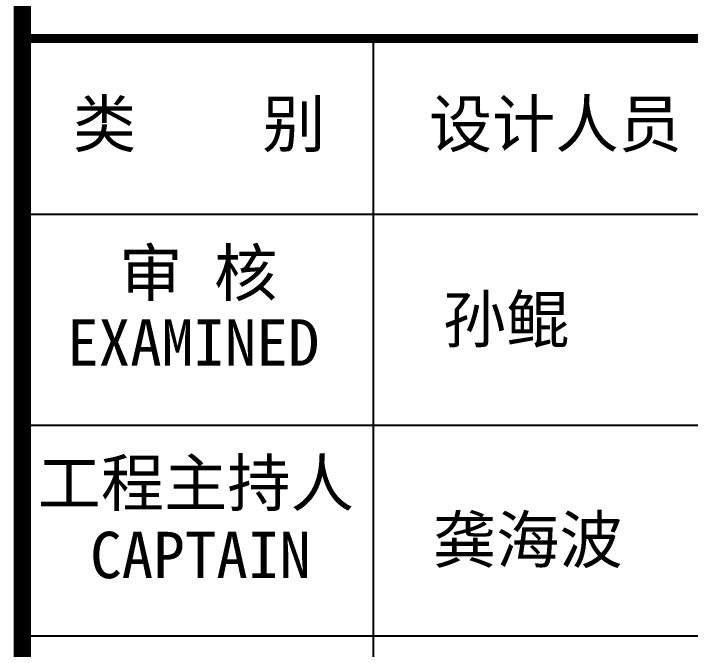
# Model space of a CAD drawing. Extents: x 32461 to 372567, y -698896 to 182569.
# Drawn here: x 225910 to 226870, y -5011 to -4109 of the extents above; entities that cross this region are included whole.
import ezdxf

# ---------------------------------------------------------------- set-up
doc = ezdxf.new("R2010")
doc.units = 0
doc.header["$LTSCALE"] = 1000
doc.header["$MEASUREMENT"] = 0
doc.layers.add('图框', color=4, linetype='CONTINUOUS')
doc.styles.add('STYLE-黑体', font='simhei.ttf')

msp = doc.modelspace()

# ---------------------------------------------------------------- linework, layer by layer
at = {"layer": '图框', "color": 0}
for p, q in [((225922.68, -4393.69), (227424.99, -4393.69)), ((225922.68, -4393.69), (227424.99, -4393.69)), ((225922.68, -4692.49), (227424.99, -4692.49)), ((225922.68, -4991.29), (227424.99, -4991.29))]:
    msp.add_line(p, q, dxfattribs=at)
at = {"layer": '图框', "color": 4, "const_width": 24.65}
msp.add_lwpolyline([(225922.68, -1956.83), (227424.99, -1956.83), (227424.99, -11956.83), (225922.68, -11956.83)], close=True, dxfattribs=at)
at = {"layer": '图框', "color": 0, "const_width": 12.5}
msp.add_lwpolyline([(225922.68, -4144.69), (227424.99, -4144.69), (227424.99, -6684.49), (225922.68, -6684.49)], close=True, dxfattribs=at)
at = {"layer": '图框', "color": 0}
for points in [[(226420.68, -4393.69), (226420.68, -4144.69)], [(226420.68, -5837.89), (226420.68, -4393.69)]]:
    msp.add_lwpolyline(points, dxfattribs=at)

# ---------------------------------------------------------------- texts
at = {"layer": '图框', "color": 0, "style": 'STYLE-黑体'}
for s, p in [('类    别 ', (225994.49, -4298.48)), ('设计人员', (226499.13, -4298.48)), ('审 核', (226060.19, -4509.66)), ('EXAMINED ', (225986.27, -4608.38)), ('工程主持人', (225944.53, -4807.47)), ('CAPTAIN', (226018.9, -4909.56))]:
    msp.add_text(s, height=65.736, dxfattribs=at).set_placement(p)
at = {"layer": '图框', "color": 4, "style": 'STYLE-黑体'}
for s, p in [('孙鲲', (226518.97, -4575.6)), ('龚海波', (226504.91, -4888.06))]:
    msp.add_text(s, height=65.736, dxfattribs=at).set_placement(p)

doc.saveas('drawing.dxf')
